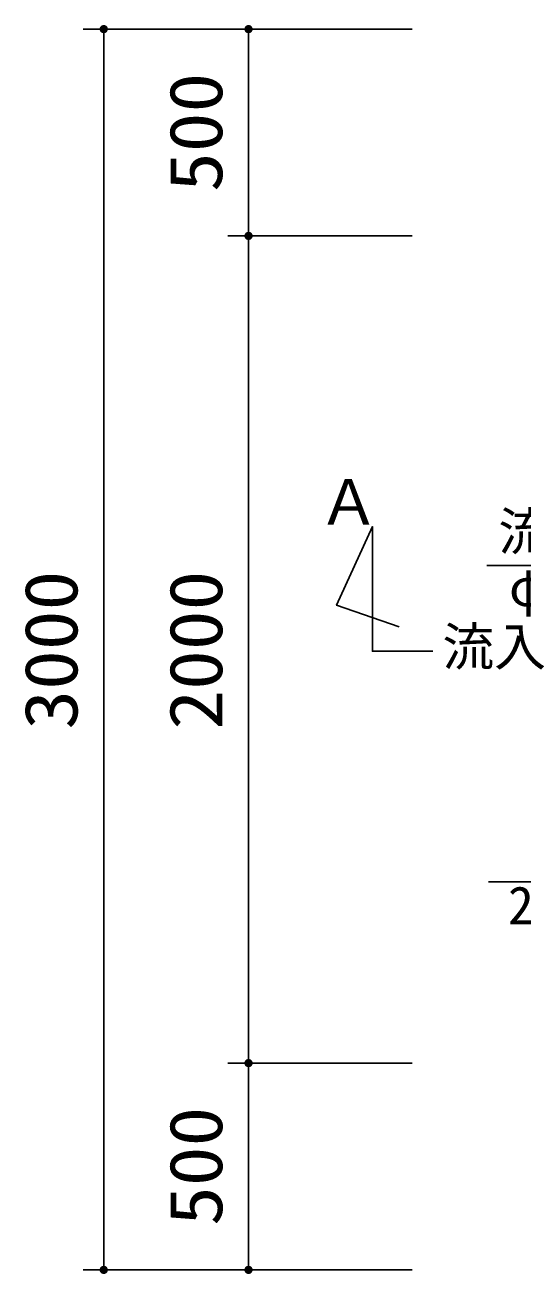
# Model space of a CAD drawing. Units: millimetres, scale not verified. Extents: x -14850 to 14850, y -10500 to 10500.
# Drawn here: x -11545 to -10343, y -1119 to 1901 of the extents above; entities that cross this region are included whole.
import ezdxf
from ezdxf.enums import TextEntityAlignment as Align

# ---------------------------------------------------------------- set-up
doc = ezdxf.new("R2010")
doc.units = ezdxf.units.MM
doc.header["$LTSCALE"] = 50
for name, color, linetype, lineweight in [('0-0_機器', 5, 'Continuous', 25), ('0-1_空気管', 3, 'Continuous', 25), ('0-5_製作', 5, 'Continuous', 25)]:
    doc.layers.add(name, color=color, linetype=linetype, lineweight=lineweight)
doc.styles.add('ＭＳ ゴシック', font='')
doc.styles.get('ＭＳ ゴシック').set_extended_font_data('MS Gothic')

msp = doc.modelspace()

# ---------------------------------------------------------------- linework, layer by layer
at = {"layer": '0-0_機器', "color": 3}
msp.add_lwpolyline([(-10558.41, 386.54), (-10704.77, 386.54), (-10704.77, 688.04), (-10791.29, 497.71), (-10639.89, 445.8)], dxfattribs=at)
at = {"layer": '0-1_空気管'}
for p, q in [((-10037.33, 594.12), (-10428.25, 594.12)), ((-9946.29, -170.44), (-10424.41, -170.44))]:
    msp.add_line(p, q, dxfattribs=at)
at = {"layer": '0-5_製作', "color": 2}
for p, q in [((-11404.19, 1890.91), (-10608.33, 1890.91)), ((-11354.19, 1890.91), (-11354.19, -1109.09)), ((-11004.19, 1890.91), (-11004.19, 1390.91)), ((-11054.19, 1390.91), (-10608.33, 1390.91)), ((-11004.19, 1390.91), (-11004.19, -609.09)), ((-11054.19, -609.09), (-10608.33, -609.09)), ((-11004.19, -609.09), (-11004.19, -1109.09)), ((-11404.19, -1109.09), (-10608.33, -1109.09))]:
    msp.add_line(p, q, dxfattribs=at)
at = {"layer": '0-5_製作'}
for points in [[(-11363.24, 1895.16), (-11364.19, 1890.91), (-11363.7, 1894)], [(-11363.24, 1895.16), (-11354.19, 1890.91), (-11364.19, 1890.91)], [(-11363.7, 1894), (-11364.19, 1890.91), (-11364.17, 1891.53)], [(-11354.19, 1890.91), (-11364.11, 1889.65), (-11364.19, 1890.91)], [(-11363.7, 1894), (-11364.17, 1891.53), (-11364.02, 1892.78)], [(-11354.19, 1890.91), (-11363.88, 1888.42), (-11364.11, 1889.65)], [(-11354.19, 1890.91), (-11363.49, 1887.22), (-11363.88, 1888.42)], [(-11354.19, 1890.91), (-11362.96, 1886.09), (-11363.49, 1887.22)], [(-11362.64, 1896.26), (-11354.19, 1890.91), (-11363.24, 1895.16)], [(-11354.19, 1890.91), (-11362.28, 1885.03), (-11362.96, 1886.09)], [(-11361.9, 1897.28), (-11354.19, 1890.91), (-11362.64, 1896.26)], [(-11354.19, 1890.91), (-11361.48, 1884.06), (-11362.28, 1885.03)], [(-11361.04, 1898.2), (-11354.19, 1890.91), (-11361.9, 1897.28)], [(-11354.19, 1890.91), (-11360.57, 1883.2), (-11361.48, 1884.06)], [(-11360.07, 1899), (-11354.19, 1890.91), (-11361.04, 1898.2)], [(-11354.19, 1890.91), (-11359.55, 1882.46), (-11360.57, 1883.2)], [(-11359.01, 1899.67), (-11354.19, 1890.91), (-11360.07, 1899)], [(-11354.19, 1890.91), (-11358.45, 1881.86), (-11359.55, 1882.46)], [(-11357.87, 1900.2), (-11354.19, 1890.91), (-11359.01, 1899.67)], [(-11354.19, 1890.91), (-11357.28, 1881.39), (-11358.45, 1881.86)], [(-11356.68, 1900.59), (-11354.19, 1890.91), (-11357.87, 1900.2)], [(-11354.19, 1890.91), (-11356.07, 1881.08), (-11357.28, 1881.39)], [(-11355.45, 1900.83), (-11354.19, 1890.91), (-11356.68, 1900.59)], [(-11354.19, 1890.91), (-11354.82, 1880.93), (-11356.07, 1881.08)], [(-11354.19, 1900.91), (-11354.19, 1890.91), (-11355.45, 1900.83)], [(-11354.19, 1880.91), (-11354.82, 1880.93), (-11354.19, 1890.91)], [(-11353.57, 1900.89), (-11354.19, 1890.91), (-11354.19, 1900.91)], [(-11352.32, 1900.73), (-11354.19, 1890.91), (-11353.57, 1900.89)], [(-11352.32, 1900.73), (-11344.19, 1890.91), (-11354.19, 1890.91)], [(-11344.19, 1890.91), (-11354.19, 1880.91), (-11354.19, 1890.91)], [(-11344.19, 1890.91), (-11352.94, 1880.98), (-11354.19, 1880.91)], [(-11344.19, 1890.91), (-11351.71, 1881.22), (-11352.94, 1880.98)], [(-11351.1, 1900.42), (-11344.19, 1890.91), (-11352.32, 1900.73)], [(-11344.19, 1890.91), (-11350.51, 1881.61), (-11351.71, 1881.22)], [(-11349.94, 1899.95), (-11344.19, 1890.91), (-11351.1, 1900.42)], [(-11344.19, 1890.91), (-11349.38, 1882.14), (-11350.51, 1881.61)], [(-11348.84, 1899.35), (-11344.19, 1890.91), (-11349.94, 1899.95)], [(-11344.19, 1890.91), (-11348.32, 1882.82), (-11349.38, 1882.14)], [(-11347.82, 1898.61), (-11344.19, 1890.91), (-11348.84, 1899.35)], [(-11344.19, 1890.91), (-11347.35, 1883.62), (-11348.32, 1882.82)], [(-11346.9, 1897.75), (-11344.19, 1890.91), (-11347.82, 1898.61)], [(-11344.19, 1890.91), (-11346.49, 1884.53), (-11347.35, 1883.62)], [(-11346.1, 1896.78), (-11344.19, 1890.91), (-11346.9, 1897.75)], [(-11344.19, 1890.91), (-11345.75, 1885.55), (-11346.49, 1884.53)], [(-11345.43, 1895.72), (-11344.19, 1890.91), (-11346.1, 1896.78)], [(-11344.19, 1890.91), (-11345.15, 1886.65), (-11345.75, 1885.55)], [(-11344.9, 1894.59), (-11344.19, 1890.91), (-11345.43, 1895.72)], [(-11344.19, 1890.91), (-11344.68, 1887.82), (-11345.15, 1886.65)], [(-11344.51, 1893.39), (-11344.19, 1890.91), (-11344.9, 1894.59)], [(-11344.21, 1890.28), (-11344.68, 1887.82), (-11344.19, 1890.91)], [(-11344.21, 1890.28), (-11344.37, 1889.03), (-11344.68, 1887.82)], [(-11344.27, 1892.16), (-11344.19, 1890.91), (-11344.51, 1893.39)], [(-11013.24, 1895.16), (-11014.19, 1890.91), (-11013.7, 1894)], [(-11013.24, 1895.16), (-11004.19, 1890.91), (-11014.19, 1890.91)], [(-11013.7, 1894), (-11014.19, 1890.91), (-11014.17, 1891.53)], [(-11004.19, 1890.91), (-11014.11, 1889.65), (-11014.19, 1890.91)], [(-11013.7, 1894), (-11014.17, 1891.53), (-11014.02, 1892.78)], [(-11004.19, 1890.91), (-11013.88, 1888.42), (-11014.11, 1889.65)], [(-11004.19, 1890.91), (-11013.49, 1887.22), (-11013.88, 1888.42)], [(-11004.19, 1890.91), (-11012.96, 1886.09), (-11013.49, 1887.22)], [(-11012.64, 1896.26), (-11004.19, 1890.91), (-11013.24, 1895.16)], [(-11004.19, 1890.91), (-11012.28, 1885.03), (-11012.96, 1886.09)], [(-11011.9, 1897.28), (-11004.19, 1890.91), (-11012.64, 1896.26)], [(-11004.19, 1890.91), (-11011.48, 1884.06), (-11012.28, 1885.03)], [(-11011.04, 1898.2), (-11004.19, 1890.91), (-11011.9, 1897.28)], [(-11004.19, 1890.91), (-11010.57, 1883.2), (-11011.48, 1884.06)], [(-11010.07, 1899), (-11004.19, 1890.91), (-11011.04, 1898.2)], [(-11004.19, 1890.91), (-11009.55, 1882.46), (-11010.57, 1883.2)], [(-11009.01, 1899.67), (-11004.19, 1890.91), (-11010.07, 1899)], [(-11004.19, 1890.91), (-11008.45, 1881.86), (-11009.55, 1882.46)], [(-11007.87, 1900.2), (-11004.19, 1890.91), (-11009.01, 1899.67)], [(-11004.19, 1890.91), (-11007.28, 1881.39), (-11008.45, 1881.86)], [(-11006.68, 1900.59), (-11004.19, 1890.91), (-11007.87, 1900.2)], [(-11004.19, 1890.91), (-11006.07, 1881.08), (-11007.28, 1881.39)], [(-11005.45, 1900.83), (-11004.19, 1890.91), (-11006.68, 1900.59)], [(-11004.19, 1890.91), (-11004.82, 1880.93), (-11006.07, 1881.08)], [(-11004.19, 1900.91), (-11004.19, 1890.91), (-11005.45, 1900.83)], [(-11004.19, 1880.91), (-11004.82, 1880.93), (-11004.19, 1890.91)], [(-11003.57, 1900.89), (-11004.19, 1890.91), (-11004.19, 1900.91)], [(-11002.32, 1900.73), (-11004.19, 1890.91), (-11003.57, 1900.89)], [(-11002.32, 1900.73), (-10994.19, 1890.91), (-11004.19, 1890.91)], [(-10994.19, 1890.91), (-11004.19, 1880.91), (-11004.19, 1890.91)], [(-10994.19, 1890.91), (-11002.94, 1880.98), (-11004.19, 1880.91)], [(-10994.19, 1890.91), (-11001.71, 1881.22), (-11002.94, 1880.98)], [(-11001.1, 1900.42), (-10994.19, 1890.91), (-11002.32, 1900.73)], [(-10994.19, 1890.91), (-11000.51, 1881.61), (-11001.71, 1881.22)], [(-10999.94, 1899.95), (-10994.19, 1890.91), (-11001.1, 1900.42)], [(-10994.19, 1890.91), (-10999.38, 1882.14), (-11000.51, 1881.61)], [(-10998.84, 1899.35), (-10994.19, 1890.91), (-10999.94, 1899.95)], [(-10994.19, 1890.91), (-10998.32, 1882.82), (-10999.38, 1882.14)], [(-10997.82, 1898.61), (-10994.19, 1890.91), (-10998.84, 1899.35)], [(-10994.19, 1890.91), (-10997.35, 1883.62), (-10998.32, 1882.82)], [(-10996.9, 1897.75), (-10994.19, 1890.91), (-10997.82, 1898.61)], [(-10994.19, 1890.91), (-10996.49, 1884.53), (-10997.35, 1883.62)], [(-10996.1, 1896.78), (-10994.19, 1890.91), (-10996.9, 1897.75)], [(-10994.19, 1890.91), (-10995.75, 1885.55), (-10996.49, 1884.53)], [(-10995.43, 1895.72), (-10994.19, 1890.91), (-10996.1, 1896.78)], [(-10994.19, 1890.91), (-10995.15, 1886.65), (-10995.75, 1885.55)], [(-10994.9, 1894.59), (-10994.19, 1890.91), (-10995.43, 1895.72)], [(-10994.19, 1890.91), (-10994.68, 1887.82), (-10995.15, 1886.65)], [(-10994.51, 1893.39), (-10994.19, 1890.91), (-10994.9, 1894.59)], [(-10994.21, 1890.28), (-10994.68, 1887.82), (-10994.19, 1890.91)], [(-10994.21, 1890.28), (-10994.37, 1889.03), (-10994.68, 1887.82)], [(-10994.27, 1892.16), (-10994.19, 1890.91), (-10994.51, 1893.39)], [(-11013.7, 1394), (-11014.19, 1390.91), (-11014.17, 1391.53)], [(-11013.7, 1394), (-11004.19, 1390.91), (-11014.19, 1390.91)], [(-11004.19, 1390.91), (-11014.11, 1389.65), (-11014.19, 1390.91)], [(-11013.7, 1394), (-11014.17, 1391.53), (-11014.02, 1392.78)], [(-11004.19, 1390.91), (-11013.88, 1388.42), (-11014.11, 1389.65)], [(-11004.19, 1390.91), (-11013.49, 1387.22), (-11013.88, 1388.42)], [(-11013.24, 1395.16), (-11004.19, 1390.91), (-11013.7, 1394)], [(-11004.19, 1390.91), (-11012.96, 1386.09), (-11013.49, 1387.22)], [(-11012.64, 1396.26), (-11004.19, 1390.91), (-11013.24, 1395.16)], [(-11004.19, 1390.91), (-11012.28, 1385.03), (-11012.96, 1386.09)], [(-11011.9, 1397.28), (-11004.19, 1390.91), (-11012.64, 1396.26)], [(-11004.19, 1390.91), (-11011.48, 1384.06), (-11012.28, 1385.03)], [(-11011.04, 1398.2), (-11004.19, 1390.91), (-11011.9, 1397.28)], [(-11004.19, 1390.91), (-11010.57, 1383.2), (-11011.48, 1384.06)], [(-11010.07, 1399), (-11004.19, 1390.91), (-11011.04, 1398.2)], [(-11004.19, 1390.91), (-11009.55, 1382.46), (-11010.57, 1383.2)], [(-11009.01, 1399.67), (-11004.19, 1390.91), (-11010.07, 1399)], [(-11004.19, 1390.91), (-11008.45, 1381.86), (-11009.55, 1382.46)], [(-11007.87, 1400.2), (-11004.19, 1390.91), (-11009.01, 1399.67)], [(-11004.19, 1390.91), (-11007.28, 1381.4), (-11008.45, 1381.86)], [(-11006.68, 1400.59), (-11004.19, 1390.91), (-11007.87, 1400.2)], [(-11004.19, 1390.91), (-11006.07, 1381.08), (-11007.28, 1381.4)], [(-11005.45, 1400.83), (-11004.19, 1390.91), (-11006.68, 1400.59)], [(-11004.19, 1390.91), (-11004.82, 1380.93), (-11006.07, 1381.08)], [(-11004.19, 1400.91), (-11004.19, 1390.91), (-11005.45, 1400.83)], [(-11004.19, 1380.91), (-11004.82, 1380.93), (-11004.19, 1390.91)], [(-11003.57, 1400.89), (-11004.19, 1390.91), (-11004.19, 1400.91)], [(-11002.32, 1400.73), (-11004.19, 1390.91), (-11003.57, 1400.89)], [(-11002.32, 1400.73), (-10994.19, 1390.91), (-11004.19, 1390.91)], [(-10994.19, 1390.91), (-11004.19, 1380.91), (-11004.19, 1390.91)], [(-10994.19, 1390.91), (-11002.94, 1380.98), (-11004.19, 1380.91)], [(-10994.19, 1390.91), (-11001.71, 1381.22), (-11002.94, 1380.98)], [(-11001.1, 1400.42), (-10994.19, 1390.91), (-11002.32, 1400.73)], [(-10994.19, 1390.91), (-11000.51, 1381.61), (-11001.71, 1381.22)], [(-10999.94, 1399.95), (-10994.19, 1390.91), (-11001.1, 1400.42)], [(-10994.19, 1390.91), (-10999.38, 1382.14), (-11000.51, 1381.61)], [(-10998.84, 1399.35), (-10994.19, 1390.91), (-10999.94, 1399.95)], [(-10994.19, 1390.91), (-10998.32, 1382.82), (-10999.38, 1382.14)], [(-10997.82, 1398.61), (-10994.19, 1390.91), (-10998.84, 1399.35)], [(-10994.19, 1390.91), (-10997.35, 1383.62), (-10998.32, 1382.82)], [(-10996.9, 1397.75), (-10994.19, 1390.91), (-10997.82, 1398.61)], [(-10994.19, 1390.91), (-10996.49, 1384.53), (-10997.35, 1383.62)], [(-10996.1, 1396.78), (-10994.19, 1390.91), (-10996.9, 1397.75)], [(-10994.19, 1390.91), (-10995.75, 1385.55), (-10996.49, 1384.53)], [(-10995.43, 1395.72), (-10994.19, 1390.91), (-10996.1, 1396.78)], [(-10994.19, 1390.91), (-10995.15, 1386.65), (-10995.75, 1385.55)], [(-10994.9, 1394.59), (-10994.19, 1390.91), (-10995.43, 1395.72)], [(-10994.19, 1390.91), (-10994.68, 1387.82), (-10995.15, 1386.65)], [(-10994.51, 1393.39), (-10994.19, 1390.91), (-10994.9, 1394.59)], [(-10994.19, 1390.91), (-10994.37, 1389.03), (-10994.68, 1387.82)], [(-10994.27, 1392.16), (-10994.19, 1390.91), (-10994.51, 1393.39)], [(-10994.21, 1390.28), (-10994.37, 1389.03), (-10994.19, 1390.91)], [(-11012.64, -603.74), (-11004.19, -609.09), (-11013.24, -604.84)], [(-11011.9, -602.72), (-11004.19, -609.09), (-11012.64, -603.74)], [(-11011.04, -601.8), (-11004.19, -609.09), (-11011.9, -602.72)], [(-11010.07, -601), (-11004.19, -609.09), (-11011.04, -601.8)], [(-11009.01, -600.33), (-11004.19, -609.09), (-11010.07, -601)], [(-11007.87, -599.8), (-11004.19, -609.09), (-11009.01, -600.33)], [(-11006.68, -599.41), (-11004.19, -609.09), (-11007.87, -599.8)], [(-11005.45, -599.17), (-11004.19, -609.09), (-11006.68, -599.41)], [(-11004.19, -599.09), (-11004.19, -609.09), (-11005.45, -599.17)], [(-11004.19, -599.09), (-10994.19, -609.09), (-11004.19, -609.09)], [(-11003.57, -599.11), (-10994.19, -609.09), (-11004.19, -599.09)], [(-11002.32, -599.27), (-10994.19, -609.09), (-11003.57, -599.11)], [(-11001.1, -599.58), (-10994.19, -609.09), (-11002.32, -599.27)], [(-10999.94, -600.05), (-10994.19, -609.09), (-11001.1, -599.58)], [(-10998.84, -600.65), (-10994.19, -609.09), (-10999.94, -600.05)], [(-10997.82, -601.39), (-10994.19, -609.09), (-10998.84, -600.65)], [(-10996.9, -602.25), (-10994.19, -609.09), (-10997.82, -601.39)], [(-10996.1, -603.22), (-10994.19, -609.09), (-10996.9, -602.25)], [(-10995.43, -604.28), (-10994.19, -609.09), (-10996.1, -603.22)], [(-11014.17, -608.47), (-11004.19, -609.09), (-11014.19, -609.09)], [(-11004.19, -609.09), (-11014.11, -610.35), (-11014.19, -609.09)], [(-11014.02, -607.22), (-11004.19, -609.09), (-11014.17, -608.47)], [(-11004.19, -609.09), (-11013.88, -611.58), (-11014.11, -610.35)], [(-11013.7, -606), (-11004.19, -609.09), (-11014.02, -607.22)], [(-11004.19, -609.09), (-11013.49, -612.78), (-11013.88, -611.58)], [(-11013.24, -604.84), (-11004.19, -609.09), (-11013.7, -606)], [(-11004.19, -609.09), (-11012.96, -613.91), (-11013.49, -612.78)], [(-11004.19, -609.09), (-11012.28, -614.97), (-11012.96, -613.91)], [(-11004.19, -609.09), (-11011.48, -615.94), (-11012.28, -614.97)], [(-11004.19, -609.09), (-11010.57, -616.8), (-11011.48, -615.94)], [(-11004.19, -609.09), (-11009.55, -617.54), (-11010.57, -616.8)], [(-11004.19, -609.09), (-11008.45, -618.14), (-11009.55, -617.54)], [(-11004.19, -609.09), (-11007.28, -618.6), (-11008.45, -618.14)], [(-11004.19, -609.09), (-11006.07, -618.92), (-11007.28, -618.6)], [(-11004.19, -609.09), (-11004.82, -619.07), (-11006.07, -618.92)], [(-11004.19, -609.09), (-11004.19, -619.09), (-11004.82, -619.07)], [(-11004.19, -609.09), (-11002.94, -619.02), (-11004.19, -619.09)], [(-10994.19, -609.09), (-11002.94, -619.02), (-11004.19, -609.09)], [(-10994.19, -609.09), (-11001.71, -618.78), (-11002.94, -619.02)], [(-10994.19, -609.09), (-11000.51, -618.39), (-11001.71, -618.78)], [(-10994.19, -609.09), (-10999.38, -617.86), (-11000.51, -618.39)], [(-10994.19, -609.09), (-10998.32, -617.18), (-10999.38, -617.86)], [(-10994.19, -609.09), (-10997.35, -616.38), (-10998.32, -617.18)], [(-10994.19, -609.09), (-10996.49, -615.47), (-10997.35, -616.38)], [(-10994.19, -609.09), (-10995.75, -614.45), (-10996.49, -615.47)], [(-10994.19, -609.09), (-10995.15, -613.35), (-10995.75, -614.45)], [(-10994.9, -605.41), (-10994.19, -609.09), (-10995.43, -604.28)], [(-10994.19, -609.09), (-10994.68, -612.18), (-10995.15, -613.35)], [(-10994.51, -606.61), (-10994.19, -609.09), (-10994.9, -605.41)], [(-10994.19, -609.09), (-10994.37, -610.97), (-10994.68, -612.18)], [(-10994.27, -607.84), (-10994.19, -609.09), (-10994.51, -606.61)], [(-10994.19, -609.09), (-10994.21, -609.72), (-10994.37, -610.97)], [(-11364.17, -1108.47), (-11354.19, -1109.09), (-11364.19, -1109.09)], [(-11364.19, -1109.09), (-11363.88, -1111.58), (-11364.11, -1110.35)], [(-11354.19, -1109.09), (-11363.88, -1111.58), (-11364.19, -1109.09)], [(-11364.02, -1107.22), (-11354.19, -1109.09), (-11364.17, -1108.47)], [(-11363.7, -1106), (-11354.19, -1109.09), (-11364.02, -1107.22)], [(-11354.19, -1109.09), (-11363.49, -1112.78), (-11363.88, -1111.58)], [(-11363.24, -1104.84), (-11354.19, -1109.09), (-11363.7, -1106)], [(-11354.19, -1109.09), (-11362.96, -1113.91), (-11363.49, -1112.78)], [(-11362.64, -1103.74), (-11354.19, -1109.09), (-11363.24, -1104.84)], [(-11354.19, -1109.09), (-11362.28, -1114.97), (-11362.96, -1113.91)], [(-11361.9, -1102.72), (-11354.19, -1109.09), (-11362.64, -1103.74)], [(-11354.19, -1109.09), (-11361.48, -1115.94), (-11362.28, -1114.97)], [(-11361.04, -1101.8), (-11354.19, -1109.09), (-11361.9, -1102.72)], [(-11354.19, -1109.09), (-11360.57, -1116.8), (-11361.48, -1115.94)], [(-11360.07, -1101), (-11354.19, -1109.09), (-11361.04, -1101.8)], [(-11354.19, -1109.09), (-11359.55, -1117.54), (-11360.57, -1116.8)], [(-11359.01, -1100.33), (-11354.19, -1109.09), (-11360.07, -1101)], [(-11354.19, -1109.09), (-11358.45, -1118.14), (-11359.55, -1117.54)], [(-11357.87, -1099.8), (-11354.19, -1109.09), (-11359.01, -1100.33)], [(-11354.19, -1109.09), (-11357.28, -1118.6), (-11358.45, -1118.14)], [(-11356.68, -1099.41), (-11354.19, -1109.09), (-11357.87, -1099.8)], [(-11354.19, -1109.09), (-11356.07, -1118.92), (-11357.28, -1118.6)], [(-11355.45, -1099.17), (-11354.19, -1109.09), (-11356.68, -1099.41)], [(-11354.19, -1109.09), (-11354.82, -1119.07), (-11356.07, -1118.92)], [(-11354.19, -1099.09), (-11354.19, -1109.09), (-11355.45, -1099.17)], [(-11354.19, -1109.09), (-11354.19, -1119.09), (-11354.82, -1119.07)], [(-11354.19, -1099.09), (-11344.19, -1109.09), (-11354.19, -1109.09)], [(-11353.57, -1099.11), (-11344.19, -1109.09), (-11354.19, -1099.09)], [(-11354.19, -1109.09), (-11352.94, -1119.02), (-11354.19, -1119.09)], [(-11344.19, -1109.09), (-11352.94, -1119.02), (-11354.19, -1109.09)], [(-11352.32, -1099.27), (-11344.19, -1109.09), (-11353.57, -1099.11)], [(-11344.19, -1109.09), (-11351.71, -1118.78), (-11352.94, -1119.02)], [(-11351.1, -1099.58), (-11344.19, -1109.09), (-11352.32, -1099.27)], [(-11344.19, -1109.09), (-11350.51, -1118.39), (-11351.71, -1118.78)], [(-11349.94, -1100.05), (-11344.19, -1109.09), (-11351.1, -1099.58)], [(-11344.19, -1109.09), (-11349.38, -1117.86), (-11350.51, -1118.39)], [(-11348.84, -1100.65), (-11344.19, -1109.09), (-11349.94, -1100.05)], [(-11344.19, -1109.09), (-11348.32, -1117.18), (-11349.38, -1117.86)], [(-11347.82, -1101.39), (-11344.19, -1109.09), (-11348.84, -1100.65)], [(-11344.19, -1109.09), (-11347.35, -1116.38), (-11348.32, -1117.18)], [(-11346.9, -1102.25), (-11344.19, -1109.09), (-11347.82, -1101.39)], [(-11344.19, -1109.09), (-11346.49, -1115.47), (-11347.35, -1116.38)], [(-11346.1, -1103.22), (-11344.19, -1109.09), (-11346.9, -1102.25)], [(-11344.19, -1109.09), (-11345.75, -1114.45), (-11346.49, -1115.47)], [(-11345.43, -1104.28), (-11344.19, -1109.09), (-11346.1, -1103.22)], [(-11344.19, -1109.09), (-11345.15, -1113.35), (-11345.75, -1114.45)], [(-11344.9, -1105.41), (-11344.19, -1109.09), (-11345.43, -1104.28)], [(-11344.19, -1109.09), (-11344.68, -1112.18), (-11345.15, -1113.35)], [(-11344.51, -1106.61), (-11344.19, -1109.09), (-11344.9, -1105.41)], [(-11344.19, -1109.09), (-11344.37, -1110.97), (-11344.68, -1112.18)], [(-11344.27, -1107.84), (-11344.19, -1109.09), (-11344.51, -1106.61)], [(-11344.19, -1109.09), (-11344.21, -1109.72), (-11344.37, -1110.97)], [(-11014.17, -1108.47), (-11004.19, -1109.09), (-11014.19, -1109.09)], [(-11014.19, -1109.09), (-11013.88, -1111.58), (-11014.11, -1110.35)], [(-11004.19, -1109.09), (-11013.88, -1111.58), (-11014.19, -1109.09)], [(-11014.02, -1107.22), (-11004.19, -1109.09), (-11014.17, -1108.47)], [(-11013.7, -1106), (-11004.19, -1109.09), (-11014.02, -1107.22)], [(-11004.19, -1109.09), (-11013.49, -1112.78), (-11013.88, -1111.58)], [(-11013.24, -1104.84), (-11004.19, -1109.09), (-11013.7, -1106)], [(-11004.19, -1109.09), (-11012.96, -1113.91), (-11013.49, -1112.78)], [(-11012.64, -1103.74), (-11004.19, -1109.09), (-11013.24, -1104.84)], [(-11004.19, -1109.09), (-11012.28, -1114.97), (-11012.96, -1113.91)], [(-11011.9, -1102.72), (-11004.19, -1109.09), (-11012.64, -1103.74)], [(-11004.19, -1109.09), (-11011.48, -1115.94), (-11012.28, -1114.97)], [(-11011.04, -1101.8), (-11004.19, -1109.09), (-11011.9, -1102.72)], [(-11004.19, -1109.09), (-11010.57, -1116.8), (-11011.48, -1115.94)], [(-11010.07, -1101), (-11004.19, -1109.09), (-11011.04, -1101.8)], [(-11004.19, -1109.09), (-11009.55, -1117.54), (-11010.57, -1116.8)], [(-11009.01, -1100.33), (-11004.19, -1109.09), (-11010.07, -1101)], [(-11004.19, -1109.09), (-11008.45, -1118.14), (-11009.55, -1117.54)], [(-11007.87, -1099.8), (-11004.19, -1109.09), (-11009.01, -1100.33)], [(-11004.19, -1109.09), (-11007.28, -1118.6), (-11008.45, -1118.14)], [(-11006.68, -1099.41), (-11004.19, -1109.09), (-11007.87, -1099.8)], [(-11004.19, -1109.09), (-11006.07, -1118.92), (-11007.28, -1118.6)], [(-11005.45, -1099.17), (-11004.19, -1109.09), (-11006.68, -1099.41)], [(-11004.19, -1109.09), (-11004.82, -1119.07), (-11006.07, -1118.92)], [(-11004.19, -1099.09), (-11004.19, -1109.09), (-11005.45, -1099.17)], [(-11004.19, -1109.09), (-11004.19, -1119.09), (-11004.82, -1119.07)], [(-11004.19, -1099.09), (-10994.19, -1109.09), (-11004.19, -1109.09)], [(-11003.57, -1099.11), (-10994.19, -1109.09), (-11004.19, -1099.09)], [(-11004.19, -1109.09), (-11002.94, -1119.02), (-11004.19, -1119.09)], [(-10994.19, -1109.09), (-11002.94, -1119.02), (-11004.19, -1109.09)], [(-11002.32, -1099.27), (-10994.19, -1109.09), (-11003.57, -1099.11)], [(-10994.19, -1109.09), (-11001.71, -1118.78), (-11002.94, -1119.02)], [(-11001.1, -1099.58), (-10994.19, -1109.09), (-11002.32, -1099.27)], [(-10994.19, -1109.09), (-11000.51, -1118.39), (-11001.71, -1118.78)], [(-10999.94, -1100.05), (-10994.19, -1109.09), (-11001.1, -1099.58)], [(-10994.19, -1109.09), (-10999.38, -1117.86), (-11000.51, -1118.39)], [(-10998.84, -1100.65), (-10994.19, -1109.09), (-10999.94, -1100.05)], [(-10994.19, -1109.09), (-10998.32, -1117.18), (-10999.38, -1117.86)], [(-10997.82, -1101.39), (-10994.19, -1109.09), (-10998.84, -1100.65)], [(-10994.19, -1109.09), (-10997.35, -1116.38), (-10998.32, -1117.18)], [(-10996.9, -1102.25), (-10994.19, -1109.09), (-10997.82, -1101.39)], [(-10994.19, -1109.09), (-10996.49, -1115.47), (-10997.35, -1116.38)], [(-10996.1, -1103.22), (-10994.19, -1109.09), (-10996.9, -1102.25)], [(-10994.19, -1109.09), (-10995.75, -1114.45), (-10996.49, -1115.47)], [(-10995.43, -1104.28), (-10994.19, -1109.09), (-10996.1, -1103.22)], [(-10994.19, -1109.09), (-10995.15, -1113.35), (-10995.75, -1114.45)], [(-10994.9, -1105.41), (-10994.19, -1109.09), (-10995.43, -1104.28)], [(-10994.19, -1109.09), (-10994.68, -1112.18), (-10995.15, -1113.35)], [(-10994.51, -1106.61), (-10994.19, -1109.09), (-10994.9, -1105.41)], [(-10994.19, -1109.09), (-10994.37, -1110.97), (-10994.68, -1112.18)], [(-10994.27, -1107.84), (-10994.19, -1109.09), (-10994.51, -1106.61)], [(-10994.19, -1109.09), (-10994.21, -1109.72), (-10994.37, -1110.97)]]:
    msp.add_solid(points, dxfattribs=at)

# ---------------------------------------------------------------- texts
at = {"layer": '0-0_機器', "color": 4, "style": 'ＭＳ ゴシック'}
msp.add_text('Ａ', height=110, dxfattribs=at).set_placement((-10836.94, 659.69), align=Align.BOTTOM_LEFT)
at = {"layer": '0-1_空気管', "color": 4, "style": 'ＭＳ ゴシック'}
for s, p in [('流入管', (-10400.28, 603.08)), ('φ125', (-10374.69, 467.76)), ('流入', (-10535.59, 324.38)), ('2-φ100', (-10377.04, -301.02))]:
    msp.add_text(s, height=91.79, dxfattribs=at).set_placement(p, align=Align.BOTTOM_LEFT)
at = {"layer": '0-5_製作', "color": 4, "style": 'ＭＳ ゴシック', "width": 1.1}
for s, p in [('500', (-11029.19, 1497.16)), ('3000', (-11379.19, 197.16)), ('2000', (-11029.19, 197.16)), ('500', (-11029.19, -1002.84))]:
    msp.add_text(s, height=128.4, rotation=90, dxfattribs=at).set_placement(p, align=Align.BOTTOM_LEFT)

doc.saveas('drawing.dxf')
